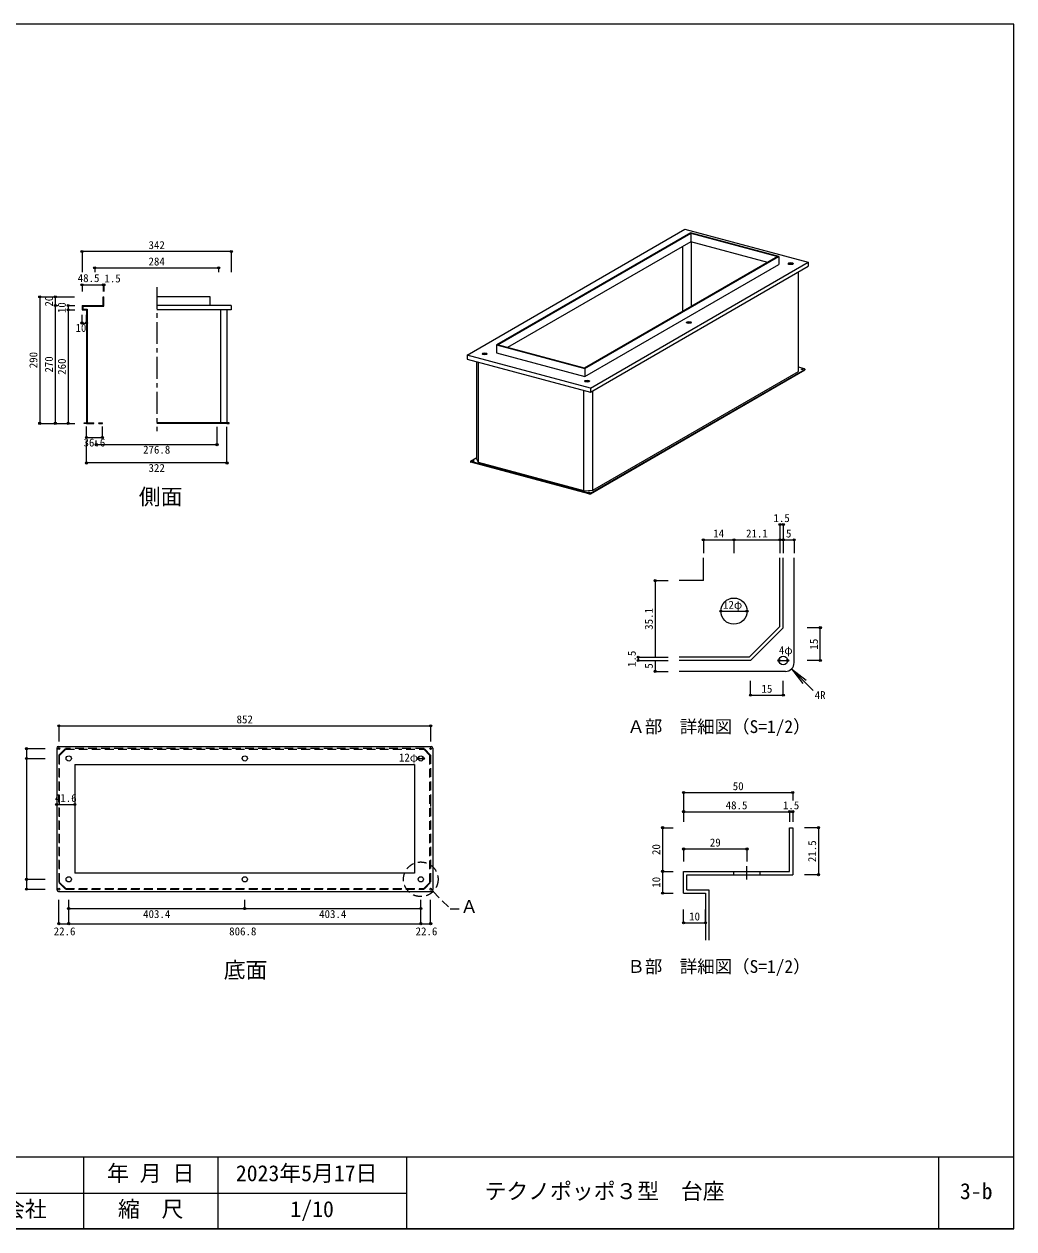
# Model space of a CAD drawing. Units: millimetres at full size, sheet at 1:10, with parts at other scales. Extents: x -4488 to 3976, y -1640 to 1120.
# Drawn here: x -2756 to -488, y -1640 to 1120 of the extents above; entities that cross this region are included whole.
import ezdxf
from ezdxf.enums import TextEntityAlignment as Align

# ---------------------------------------------------------------- set-up
doc = ezdxf.new("R2010")
doc.units = ezdxf.units.MM
doc.header["$LTSCALE"] = 10
doc.header["$PDMODE"] = 32
doc.header["$PDSIZE"] = 5
for name, pattern in [('CHAIN1', [8, 5, -1, 1, -1]), ('DASHED1', [1.8, 1.2, -0.6]), ('DASHED2', [3, 2, -1])]:
    doc.linetypes.add(name, pattern=pattern)
for name, color, linetype in [('0-1_SUS', 7, 'Continuous'), ('0-9_SUS寸法', 3, 'Continuous'), ('0-F_図面枠', 7, 'Continuous'), ('3-8', 4, 'Continuous'), ('E-1_SUS', 7, 'Continuous'), ('E-9_SUS寸法', 3, 'Continuous'), ('E-A_タイトル', 2, 'Continuous')]:
    doc.layers.add(name, color=color, linetype=linetype)
doc.layers.add('E-0_FRP', color=4, linetype='Continuous', lineweight=18)
doc.styles.add('ＭＳ ゴシック', font='')
doc.styles.get('ＭＳ ゴシック').set_extended_font_data('MS Gothic')

msp = doc.modelspace()

# ---------------------------------------------------------------- linework, layer by layer
at = {"layer": '0-1_SUS'}
for p, q in [((-1741.02, 361.5), (-1241.62, 649.83)), ((-1228.85, 641.71), (-1673.63, 384.91)), ((-1671.55, 385.07), (-1228.45, 640.89)), ((-1241.62, 649.83), (-958.98, 574.09)), ((-1241.62, 649.83), (-958.98, 574.09)), ((-1026.37, 587.45), (-1228.85, 641.71)), ((-1026.37, 587.45), (-1228.85, 641.71)), ((-1228.45, 640.89), (-1028.45, 587.3)), ((-1228.45, 640.89), (-1228.45, 621.12)), ((-1228.45, 621.12), (-1648.16, 378.8)), ((-1246.55, 461.38), (-1246.55, 610.68)), ((-1051.84, 573.8), (-1228.45, 621.12)), ((-1226.92, 472.71), (-1226.92, 620.71)), ((-1028.45, 587.3), (-1471.55, 331.48)), ((-1471.15, 330.66), (-1026.37, 587.45)), ((-1026.37, 587.45), (-1026.37, 569.07)), ((-1471.15, 312.27), (-1026.37, 569.07)), ((-1458.38, 285.77), (-958.98, 574.09)), ((-1458.38, 276.57), (-958.98, 564.9)), ((-981.32, 324.08), (-981.32, 552)), ((-958.98, 574.09), (-958.98, 564.9)), ((-2623.34, 475.13), (-2574.84, 475.13)), ((-2621.84, 473.63), (-2600.34, 473.63)), ((-2621.84, 473.63), (-2621.84, 466.63)), ((-2600.34, 475.13), (-2600.34, 473.63)), ((-2600.34, 473.63), (-2588.34, 473.63)), ((-2588.34, 475.13), (-2588.34, 473.63)), ((-2588.34, 473.63), (-2573.34, 473.63)), ((-2573.34, 473.63), (-2573.34, 495.13)), ((-2331.34, 495.13), (-2452.34, 495.13)), ((-2326.34, 475.13), (-2452.34, 475.13)), ((-2281.34, 475.13), (-2329.84, 475.13)), ((-2306.34, 465.13), (-2306.34, 206.63)), ((-2291.34, 465.13), (-2291.34, 206.63)), ((-1741.02, 361.5), (-1741.02, 352.31)), ((-1458.38, 285.77), (-1741.02, 361.5)), ((-1673.63, 384.91), (-1471.15, 330.66)), ((-1673.63, 384.91), (-1471.15, 330.66)), ((-1471.55, 331.48), (-1671.55, 385.07)), ((-1741.02, 352.31), (-1458.38, 276.57)), ((-1741.02, 352.31), (-1458.38, 276.57)), ((-1718.68, 123.31), (-1718.68, 346.32)), ((-1714.73, 115.11), (-1714.73, 345.26)), ((-967.55, 329.91), (-981.32, 333.6)), ((-1471.15, 330.66), (-1471.15, 312.27)), ((-1458.28, 45.21), (-967.05, 328.82)), ((-1458.28, 43.83), (-967.05, 327.44)), ((-1452.56, 52.01), (-981.32, 324.08)), ((-966.71, 329.27), (-966.71, 327.89)), ((-1473.41, 50.45), (-1473.41, 280.6)), ((-1458.38, 285.77), (-1458.38, 276.57)), ((-1452.56, 52.01), (-1452.56, 279.93)), ((-2618.34, 206.63), (-2613.34, 206.63)), ((-2618.34, 205.13), (-2618.34, 206.63)), ((-2613.34, 205.13), (-2618.34, 205.13)), ((-2613.34, 206.63), (-2613.34, 205.13)), ((-2611.84, 206.63), (-2596.74, 206.63)), ((-2584.74, 205.13), (-2584.74, 206.63)), ((-2584.74, 206.63), (-2576.74, 206.63)), ((-2584.74, 205.13), (-2576.74, 205.13)), ((-2576.74, 205.13), (-2576.74, 206.63)), ((-2286.34, 206.63), (-2452.34, 206.63)), ((-2291.34, 205.13), (-2452.34, 205.13)), ((-2291.34, 205.13), (-2286.34, 205.13)), ((-2286.34, 205.13), (-2286.34, 206.63)), ((-1733.29, 118.12), (-1733.29, 116.74)), ((-1732.95, 118.57), (-1718.68, 126.8)), ((-1461.76, 44.95), (-1732.42, 117.47)), ((-1461.76, 43.57), (-1732.42, 116.09)), ((-1714.73, 115.11), (-1718.68, 123.31)), ((-1473.41, 50.45), (-1714.73, 115.11)), ((-1473.41, 50.45), (-1452.56, 52.01)), ((-2681.53, -538.92), (-2681.53, -862.92)), ((-2677.53, -534.92), (-1823.53, -534.92)), ((-1819.53, -538.92), (-1819.53, -862.92)), ((-2639.93, -576.52), (-2639.93, -825.32)), ((-2677.53, -866.92), (-1823.53, -866.92))]:
    msp.add_line(p, q, dxfattribs=at)
at = {"layer": '0-1_SUS', "color": 4}
for p, q in [((-2588.34, 475.13), (-2578.34, 475.13)), ((-1853.13, -562.52), (-1841.13, -562.52))]:
    msp.add_line(p, q, dxfattribs=at)
at = {"layer": '0-1_SUS', "linetype": 'DASHED2'}
for p, q in [((-2676.53, -554.92), (-2661.53, -539.92)), ((-2675.03, -555.54), (-2660.91, -541.42)), ((-1839.53, -539.92), (-2661.53, -539.92)), ((-2660.91, -541.42), (-1840.15, -541.42)), ((-1826.03, -555.54), (-1840.15, -541.42)), ((-1824.53, -554.92), (-1839.53, -539.92)), ((-2676.53, -554.92), (-2676.53, -846.92)), ((-2675.03, -846.3), (-2675.03, -555.54)), ((-1826.03, -846.3), (-1826.03, -555.54)), ((-1824.53, -554.92), (-1824.53, -846.92)), ((-2676.53, -846.92), (-2661.53, -861.92)), ((-2660.91, -860.42), (-2675.03, -846.3)), ((-1840.15, -860.42), (-1826.03, -846.3)), ((-1824.53, -846.92), (-1839.53, -861.92)), ((-2661.53, -861.92), (-1839.53, -861.92)), ((-2660.91, -860.42), (-1840.15, -860.42))]:
    msp.add_line(p, q, dxfattribs=at)
at = {"layer": '0-1_SUS', "color": 3}
for p, q in [((-1861.13, -665.16), (-1861.13, -672.4)), ((-1824.53, -665.16), (-1824.53, -672.4))]:
    msp.add_line(p, q, dxfattribs=at)
at = {"layer": '0-1_SUS'}
for points in [[(-2623.34, 475.13), (-2623.34, 465.13), (-2613.34, 465.13), (-2613.34, 205.13)], [(-2574.84, 475.13), (-2574.84, 495.13), (-2573.34, 495.13)], [(-2281.34, 475.13), (-2281.34, 465.13), (-2452.34, 465.13)], [(-2329.84, 475.13), (-2329.84, 495.13), (-2331.34, 495.13)], [(-2621.84, 466.63), (-2611.84, 466.63), (-2611.84, 206.63)], [(-1673.63, 384.91), (-1673.63, 366.52), (-1471.15, 312.27)], [(-2613.34, 205.13), (-2596.74, 205.13), (-2596.74, 206.63)], [(-2639.93, -576.52), (-1861.13, -576.52), (-1861.13, -825.32), (-2639.93, -825.32)]]:
    msp.add_lwpolyline(points, dxfattribs=at)
for centre, radius in [((-2676.53, -539.92), 2), ((-1824.53, -539.92), 2), ((-2653.93, -562.52), 6), ((-2250.53, -562.52), 6), ((-1847.13, -562.52), 6), ((-2653.93, -839.32), 6), ((-2250.53, -839.32), 6), ((-1847.13, -839.32), 6), ((-2676.53, -861.92), 2), ((-1824.53, -861.92), 2)]:
    msp.add_circle(centre, radius, dxfattribs=at)
for centre, start, end in [((-2677.53, -538.92), 90, 180), ((-1823.53, -538.92), 0, 90), ((-2677.53, -862.92), 180, 270), ((-1823.53, -862.92), 270, 0)]:
    msp.add_arc(centre, 4, start, end, dxfattribs=at)
for centre, major_axis in [((-999.27, 571.09), (-6, 0)), ((-1232.64, 436.35), (-6, 0)), ((-1700.73, 364.5), (-6, 0)), ((-1466.01, 301.61), (-6, 0)), ((-972.87, 328.95), (-2, 0)), ((-1727.12, 118.43), (-2, 0)), ((-1461.01, 47.13), (-2, 0))]:
    msp.add_ellipse(centre, major_axis=major_axis, ratio=0.39332, dxfattribs=at)
for centre, major_axis, start_param, end_param in [((-999.27, 569.71), (-6, 0), 3.4381115, 5.9866665), ((-1232.64, 434.97), (-6, 0), 3.4381115, 5.9866665), ((-1700.73, 363.13), (-6, 0), 3.4381115, 5.9866665), ((-972.87, 327.58), (-2, 0), 4.210298, 5.21448), ((-968.71, 329.27), (-2, 0), 2.5435617, 4.0961019), ((-968.71, 327.89), (-2, 0), 2.5435617, 3.1415927), ((-1466.01, 300.23), (-6, 0), 3.4381115, 5.9866665), ((-1731.29, 118.12), (-2, 0), 5.6851544, 7.2559507), ((-1731.29, 116.74), (-2, 0), 0, 0.9727654), ((-1727.12, 117.06), (-2, 0), 4.210298, 5.21448), ((-1461.01, 45.75), (-2, 0), 4.210298, 5.21448), ((-1460.35, 45.76), (2.5, 0), 4.114358, 5.6851544), ((-1460.35, 44.38), (2.5, 0), 4.114358, 5.6851544)]:
    msp.add_ellipse(centre, major_axis=major_axis, ratio=0.39332, start_param=start_param, end_param=end_param, dxfattribs=at)
at = {"layer": '0-1_SUS', "color": 6}
for p in [(-1853.13, -562.52), (-1841.13, -562.52)]:
    msp.add_point(p, dxfattribs=at)
at = {"layer": '0-9_SUS寸法'}
for p, q in [((-2623.34, 598.86), (-2623.34, 551.83)), ((-2281.34, 598.86), (-2281.34, 551.83)), ((-2594.34, 561.34), (-2594.34, 551.83)), ((-2310.34, 561.34), (-2310.34, 551.83)), ((-2623.34, 522.45), (-2623.34, 507.08)), ((-2574.84, 522.45), (-2574.84, 507.08)), ((-2573.34, 522.45), (-2573.34, 507.08)), ((-2720.33, 495.13), (-2640.53, 495.13)), ((-2684.67, 495.13), (-2640.53, 495.13)), ((-2684.67, 475.13), (-2679.09, 475.13)), ((-2655.1, 475.13), (-2640.53, 475.13)), ((-2655.1, 475.13), (-2640.03, 475.13)), ((-2655.1, 465.13), (-2640.03, 465.13)), ((-2655.1, 465.13), (-2640.03, 465.13)), ((-2623.34, 434.97), (-2623.34, 453.8)), ((-2613.34, 434.97), (-2613.34, 453.8)), ((-2720.33, 205.13), (-2640.53, 205.13)), ((-2684.67, 205.13), (-2640.03, 205.13)), ((-2655.1, 205.13), (-2640.03, 205.13)), ((-2613.34, 172.75), (-2613.34, 197.97)), ((-2576.74, 172.75), (-2576.74, 197.97)), ((-2313.94, 156.42), (-2313.94, 196.95)), ((-2291.34, 114.4), (-2291.34, 196.95)), ((-2590.74, 156.42), (-2590.74, 165.93)), ((-2613.34, 114.4), (-2613.34, 165.55)), ((-2676.53, -487.65), (-2676.53, -523.95)), ((-1824.53, -487.65), (-1824.53, -523.95)), ((-2750.74, -539.92), (-2707.76, -539.92)), ((-2750.74, -562.52), (-2707.76, -562.52)), ((-2750.74, -839.32), (-2707.76, -839.32)), ((-2750.74, -861.92), (-2707.76, -861.92)), ((-2676.53, -941.07), (-2676.53, -886.52)), ((-2653.93, -906.38), (-2653.93, -886.52)), ((-2653.93, -941.07), (-2653.93, -906.38)), ((-2250.53, -906.38), (-2250.53, -886.52)), ((-1847.13, -906.38), (-1847.13, -886.52)), ((-1847.13, -941.07), (-1847.13, -906.38)), ((-1824.53, -941.07), (-1824.53, -886.52))]:
    msp.add_line(p, q, dxfattribs=at)
at = {"layer": '0-9_SUS寸法', "color": 4}
for p, q in [((-2281.34, 598.86), (-2623.34, 598.86)), ((-2594.34, 561.34), (-2310.34, 561.34)), ((-2623.34, 522.45), (-2574.84, 522.45)), ((-2574.84, 522.45), (-2573.34, 522.45)), ((-2720.33, 495.13), (-2720.33, 205.13)), ((-2684.67, 495.13), (-2684.67, 475.13)), ((-2684.67, 475.13), (-2684.67, 205.13)), ((-2623.34, 434.97), (-2613.34, 434.97)), ((-2613.34, 172.75), (-2576.74, 172.75)), ((-2590.74, 156.42), (-2313.94, 156.42)), ((-2291.34, 114.4), (-2613.34, 114.4)), ((-2681.53, -667.85), (-2639.93, -667.85)), ((-2653.93, -906.38), (-2250.53, -906.38)), ((-2250.53, -906.38), (-1847.13, -906.38)), ((-2676.53, -941.07), (-2653.93, -941.07)), ((-2653.93, -941.07), (-1847.13, -941.07)), ((-1847.13, -941.07), (-1824.53, -941.07))]:
    msp.add_line(p, q, dxfattribs=at)
at = {"layer": '0-9_SUS寸法', "linetype": 'CHAIN1'}
msp.add_line((-2452.34, 517.22), (-2452.34, 187.08), dxfattribs=at)
at = {"layer": '0-9_SUS寸法', "color": 4}
msp.add_lwpolyline([(-2750.74, -539.92), (-2750.74, -562.52), (-2750.74, -839.32), (-2750.74, -861.92)], dxfattribs=at)
at = {"layer": '0-9_SUS寸法', "color": 6}
for p in [(-2623.34, 598.86), (-2281.34, 598.86), (-2594.34, 561.34), (-2310.34, 561.34), (-2623.34, 522.45), (-2574.84, 522.45), (-2573.34, 522.45), (-2720.33, 495.13), (-2684.67, 495.13), (-2684.67, 475.13), (-2655.1, 475.13), (-2655.1, 465.13), (-2623.34, 434.97), (-2613.34, 434.97), (-2720.33, 205.13), (-2684.67, 205.13), (-2655.1, 205.13), (-2613.34, 172.75), (-2576.74, 172.75), (-2590.74, 156.42), (-2313.94, 156.42), (-2613.34, 114.4), (-2291.34, 114.4), (-2676.53, -487.65), (-1824.53, -487.65), (-2750.74, -539.92), (-2750.74, -562.52), (-2681.53, -667.85), (-2639.93, -667.85), (-2750.74, -839.32), (-2750.74, -861.92), (-2653.93, -906.38), (-2250.53, -906.38), (-1847.13, -906.38), (-2676.53, -941.07), (-2653.93, -941.07), (-1847.13, -941.07), (-1824.53, -941.07)]:
    msp.add_point(p, dxfattribs=at)
at = {"layer": '0-F_図面枠'}
for p, q in [((-487.76, 1119.79), (-4487.76, 1119.79)), ((-487.76, -1640.21), (-487.76, 1119.79)), ((-487.76, -1475.87), (-4487.76, -1475.87)), ((-2620.03, -1475.87), (-2620.03, -1640.21)), ((-2312.24, -1475.87), (-2312.24, -1640.21)), ((-1879.82, -1475.87), (-1879.82, -1640.21)), ((-660.29, -1475.87), (-660.29, -1640.21)), ((-3239.52, -1558.04), (-2620.03, -1558.04)), ((-2620.03, -1558.04), (-1879.82, -1558.04)), ((-4487.76, -1640.21), (-487.76, -1640.21)), ((-487.76, -1640.21), (-4280.18, -1640.21))]:
    msp.add_line(p, q, dxfattribs=at)
at = {"layer": '0-F_図面枠', "color": 4}
msp.add_line((-2676.53, -487.65), (-1824.53, -487.65), dxfattribs=at)
at = {"layer": '3-8'}
for p, q in [((-2655.1, 475.13), (-2655.1, 465.13)), ((-2655.1, 465.13), (-2655.1, 205.13))]:
    msp.add_line(p, q, dxfattribs=at)
at = {"layer": 'E-0_FRP'}
for p, q in [((-1199.36, -61.76), (-1129.36, -61.76)), ((-1129.36, -61.76), (-1023.86, -61.76))]:
    msp.add_line(p, q, dxfattribs=at)
at = {"layer": 'E-1_SUS'}
for p, q in [((-1199.36, -155.05), (-1199.36, -102.86)), ((-1023.86, -259.94), (-1023.86, -102.86)), ((-991.36, -343.05), (-991.36, -102.86)), ((-1199.36, -155.05), (-1255.09, -155.05)), ((-1094.47, -330.55), (-1023.86, -259.94)), ((-1094.47, -330.55), (-1255.09, -330.55)), ((-1091.36, -338.05), (-1255.09, -338.05)), ((-1011.36, -363.05), (-1255.09, -363.05)), ((-994.63, -721.23), (-994.63, -828.73)), ((-1244.63, -871.23), (-1244.63, -821.23)), ((-1237.13, -863.73), (-1237.13, -828.73)), ((-1237.13, -828.73), (-994.63, -828.73)), ((-1244.63, -871.23), (-1194.63, -871.23)), ((-1194.63, -871.23), (-1194.63, -978.73))]:
    msp.add_line(p, q, dxfattribs=at)
at = {"layer": 'E-1_SUS', "linetype": 'DASHED1'}
for p, q in [((-1129.63, -828.73), (-1129.63, -821.23)), ((-1069.63, -828.73), (-1069.63, -821.23))]:
    msp.add_line(p, q, dxfattribs=at)
at = {"layer": 'E-1_SUS'}
for points in [[(-1091.36, -338.05), (-1016.36, -263.05), (-1016.36, -102.86)], [(-1244.63, -821.23), (-1002.13, -821.23), (-1002.13, -721.23), (-994.63, -721.23)], [(-1237.13, -863.73), (-1187.13, -863.73), (-1187.13, -978.73)]]:
    msp.add_lwpolyline(points, dxfattribs=at)
for centre, radius in [((-1129.36, -225.05), 30), ((-1016.36, -338.05), 10)]:
    msp.add_circle(centre, radius, dxfattribs=at)
msp.add_arc((-1011.36, -343.05), 20, 270, 0, dxfattribs=at)
at = {"layer": 'E-9_SUS寸法', "color": 4}
for p, q in [((-1023.86, -26.49), (-1016.36, -26.49)), ((-1016.36, -61.76), (-991.36, -61.76)), ((-1309.87, -155.05), (-1309.87, -330.55)), ((-1159.36, -225.05), (-1099.36, -225.05)), ((-931.47, -338.05), (-931.47, -263.05)), ((-1348.88, -330.55), (-1348.88, -338.05)), ((-1309.87, -338.05), (-1309.87, -363.05)), ((-1026.36, -338.05), (-1006.36, -338.05)), ((-1091.36, -417.44), (-1016.36, -417.44)), ((-1244.63, -640.62), (-994.63, -640.62)), ((-1244.63, -684.43), (-1002.13, -684.43)), ((-1002.13, -684.43), (-994.63, -684.43)), ((-1292.93, -721.23), (-1292.93, -821.23)), ((-935.61, -721.23), (-935.61, -828.73)), ((-1244.63, -769.73), (-1099.63, -769.73)), ((-1292.93, -821.23), (-1292.93, -871.23)), ((-1244.63, -939.15), (-1194.63, -939.15))]:
    msp.add_line(p, q, dxfattribs=at)
at = {"layer": 'E-9_SUS寸法'}
for p, q in [((-1023.86, -26.49), (-1023.86, -92.27)), ((-1016.36, -26.49), (-1016.36, -92.27)), ((-1199.36, -61.76), (-1199.36, -92.27)), ((-1129.36, -61.76), (-1129.36, -92.27)), ((-1023.86, -61.76), (-1023.86, -92.27)), ((-1016.36, -61.76), (-1016.36, -92.27)), ((-991.36, -61.76), (-991.36, -92.27)), ((-1309.87, -155.05), (-1280.02, -155.05)), ((-931.47, -263.05), (-961.31, -263.05)), ((-1348.88, -330.55), (-1280.02, -330.55)), ((-1348.88, -338.05), (-1280.02, -338.05)), ((-931.47, -338.05), (-961.31, -338.05)), ((-1309.87, -363.05), (-1280.02, -363.05)), ((-1091.36, -417.44), (-1091.36, -384.94)), ((-1016.36, -417.44), (-1016.36, -384.94)), ((-1244.63, -640.62), (-1244.63, -684.43)), ((-994.63, -640.62), (-994.63, -658.69)), ((-1244.63, -684.43), (-1244.63, -707.64)), ((-1002.13, -684.43), (-1002.13, -707.64)), ((-994.63, -684.43), (-994.63, -707.64)), ((-1292.93, -721.23), (-1268.86, -721.23)), ((-935.61, -721.23), (-968.01, -721.23)), ((-1244.63, -769.73), (-1244.63, -798.73)), ((-1099.63, -769.73), (-1099.63, -798.73)), ((-1292.93, -821.23), (-1268.86, -821.23)), ((-935.61, -828.73), (-968.01, -828.73)), ((-1292.93, -871.23), (-1268.86, -871.23)), ((-1244.63, -939.15), (-1244.63, -908.6)), ((-1194.63, -939.15), (-1194.63, -908.6))]:
    msp.add_line(p, q, dxfattribs=at)
at = {"layer": 'E-9_SUS寸法', "color": 7}
for q in [(-971.62, -390.58), (-963.84, -382.79), (-947.85, -406.56)]:
    msp.add_line((-997.22, -357.19), q, dxfattribs=at)
at = {"layer": 'E-9_SUS寸法', "linetype": 'CHAIN1'}
msp.add_line((-1099.63, -839.79), (-1099.63, -809.11), dxfattribs=at)
at = {"layer": 'E-9_SUS寸法', "color": 2, "linetype": 'DASHED2'}
msp.add_lwpolyline([(-1819.1, -867.35), (-1779.49, -906.96), (-1754.02, -906.96)], dxfattribs=at)
msp.add_circle((-1847.13, -839.32), 39.64, dxfattribs=at)
at = {"layer": 'E-9_SUS寸法', "color": 6}
for p in [(-1023.86, -26.49), (-1016.36, -26.49), (-1199.36, -61.76), (-1129.36, -61.76), (-1023.86, -61.76), (-1016.36, -61.76), (-991.36, -61.76), (-1309.87, -155.05), (-1159.36, -225.05), (-1099.36, -225.05), (-931.47, -263.05), (-1348.88, -330.55), (-1348.88, -338.05), (-1026.36, -338.05), (-1006.36, -338.05), (-931.47, -338.05), (-1309.87, -363.05), (-1091.36, -417.44), (-1016.36, -417.44), (-1244.63, -640.62), (-994.63, -640.62), (-1244.63, -684.43), (-1002.13, -684.43), (-994.63, -684.43), (-1292.93, -721.23), (-935.61, -721.23), (-1244.63, -769.73), (-1099.63, -769.73), (-1292.93, -821.23), (-935.61, -828.73), (-1292.93, -871.23), (-1244.63, -939.15), (-1194.63, -939.15)]:
    msp.add_point(p, dxfattribs=at)

# ---------------------------------------------------------------- texts
at = {"layer": '0-9_SUS寸法', "style": 'ＭＳ ゴシック'}
for s, p in [('342', (-2471.09, 598.86)), ('284', (-2471.09, 561.34)), ('48.5', (-2633.33, 523.29)), ('1.5', (-2572.16, 522.57)), ('10', (-2638.49, 409.24)), ('36.6', (-2620.04, 146.61)), ('276.8', (-2483.59, 130.28)), ('322', (-2471.09, 88.26)), ('12φ', (-1897.13, -575.02)), ('41.6', (-2685.73, -667.85)), ('403.4', (-2483.48, -933.54)), ('403.4', (-2080.08, -933.54)), ('22.6', (-2688.43, -973.2)), ('806.8', (-2286.23, -973.2)), ('22.6', (-1859.03, -973.2))]:
    msp.add_text(s, height=18.33, dxfattribs=at).set_placement(p, align=Align.BOTTOM_LEFT)
for s, p in [('20', (-2684.67, 472.63)), ('290', (-2720.33, 331.38)), ('270', (-2684.67, 321.38))]:
    msp.add_text(s, height=18.33, rotation=90, dxfattribs=at).set_placement(p, align=Align.BOTTOM_LEFT)
at = {"layer": '0-9_SUS寸法', "color": 6, "style": 'ＭＳ ゴシック'}
for s, p in [('側面', (-2493.33, 7.72)), ('底面', (-2298.68, -1076.4))]:
    msp.add_text(s, height=36.66, dxfattribs=at).set_placement(p, align=Align.BOTTOM_LEFT)
at = {"layer": '0-F_図面枠', "color": 3, "style": 'ＭＳ ゴシック'}
msp.add_text('852', height=18.33, dxfattribs=at).set_placement((-2269.28, -487.65), align=Align.BOTTOM_LEFT)
at = {"layer": '0-F_図面枠', "color": 6, "style": 'ＭＳ ゴシック'}
for s, p in [('年 月 日', (-2566.14, -1541.96)), ('2023年5月17日', (-2271.03, -1541.96)), ('テクノポッポ３型\u3000台座', (-1700.88, -1583.04)), ('3-b', (-611.52, -1583.04)), ('岩谷テクノ株式会社', (-3154.44, -1624.04)), ('縮\u3000尺', (-2541.14, -1624.13)), ('1/10', (-2146.03, -1624.13))]:
    msp.add_text(s, height=36.66, dxfattribs=at).set_placement(p, align=Align.BOTTOM_LEFT)
at = {"layer": '3-8', "color": 3, "style": 'ＭＳ ゴシック'}
for s, p in [('10', (-2655.1, 457.63)), ('260', (-2655.1, 316.38))]:
    msp.add_text(s, height=18.33, rotation=90, dxfattribs=at).set_placement(p, align=Align.BOTTOM_LEFT)
at = {"layer": 'E-0_FRP', "color": 3, "style": 'ＭＳ ゴシック'}
for s, p in [('14', (-1176.86, -61.76)), ('21.1', (-1101.61, -61.76))]:
    msp.add_text(s, height=18.33, dxfattribs=at).set_placement(p, align=Align.BOTTOM_LEFT)
at = {"layer": 'E-9_SUS寸法', "style": 'ＭＳ ゴシック'}
for s, p in [('1.5', (-1038.86, -26.49)), ('5', (-1010.11, -61.76)), ('12φ', (-1154.36, -225.05)), ('4φ', (-1026.38, -329.2)), ('15', (-1066.36, -417.44)), ('4R', (-944.33, -432.17)), ('50', (-1132.13, -640.62)), ('48.5', (-1148.38, -684.43)), ('1.5', (-1017.13, -684.43)), ('29', (-1184.63, -769.73)), ('10', (-1232.13, -939.15))]:
    msp.add_text(s, height=18.33, dxfattribs=at).set_placement(p, align=Align.BOTTOM_LEFT)
for s, p in [('35.1', (-1309.87, -267.8)), ('15', (-931.47, -313.05)), ('1.5', (-1348.88, -353.05)), ('5', (-1309.87, -356.8)), ('20', (-1292.93, -783.73)), ('21.5', (-935.61, -799.98)), ('10', (-1292.93, -858.73))]:
    msp.add_text(s, height=18.33, rotation=90, dxfattribs=at).set_placement(p, align=Align.BOTTOM_LEFT)
at = {"layer": 'E-9_SUS寸法', "color": 2, "style": 'ＭＳ ゴシック'}
msp.add_text('Ａ', height=29.33, dxfattribs=at).set_placement((-1756.13, -925.29), align=Align.BOTTOM_LEFT)
at = {"layer": 'E-A_タイトル', "style": 'ＭＳ ゴシック'}
for s, p in [('Ａ部\u3000詳細図（S=1/2）', (-1373.66, -513.05)), ('Ｂ部\u3000詳細図（S=1/2）', (-1373.66, -1062.47))]:
    msp.add_text(s, height=29.33, dxfattribs=at).set_placement(p, align=Align.BOTTOM_LEFT)

doc.saveas('drawing.dxf')
